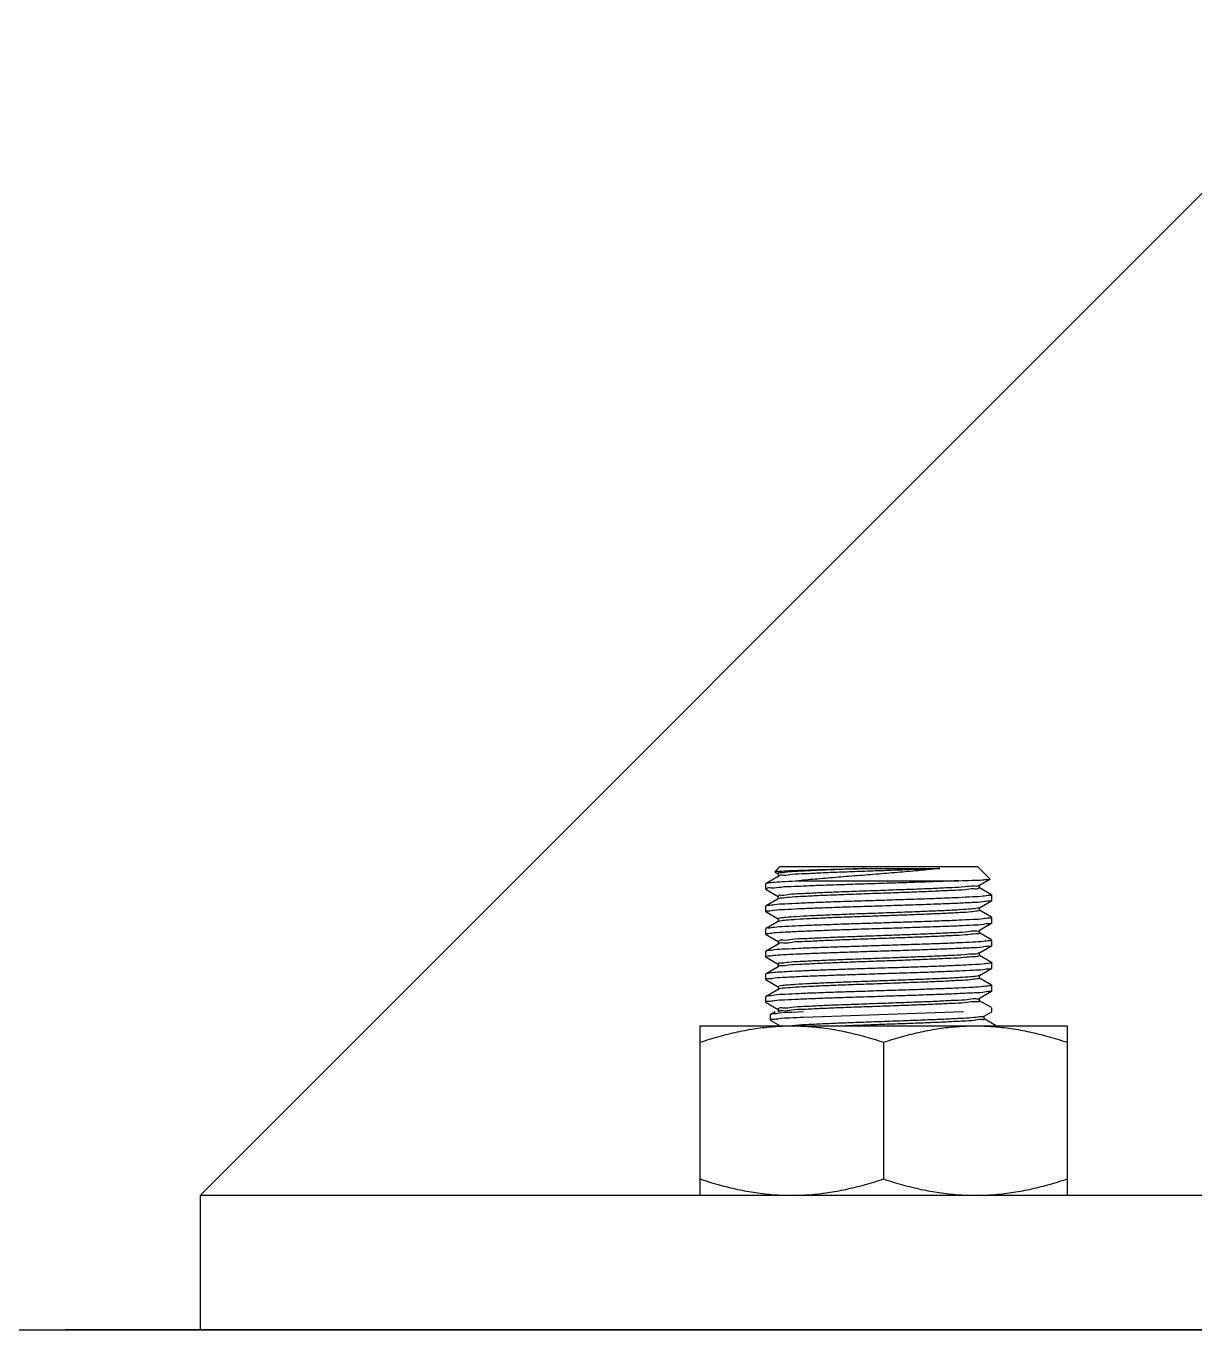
# Model space of a CAD drawing. Extents: x 815029915 to 815825525, y 579155098 to 579748855.
# Drawn here: x 815617570.5 to 815617887.3, y 579334894.3 to 579335247.5 of the extents above; entities that cross this region are included whole.
import ezdxf

# ---------------------------------------------------------------- set-up
doc = ezdxf.new("R2010")
doc.units = 0
doc.header["$LTSCALE"] = 100
doc.header["$MEASUREMENT"] = 0
doc.layers.add('02___PRT_ALL_AXES', color=7, linetype='Continuous')

msp = doc.modelspace()

# ---------------------------------------------------------------- linework, layer by layer
at = {"color": 0}
for p, q in [((815617617.66, 579334930.72), (815618161.21, 579335474.26)), ((815618161.21, 579334930.72), (815617617.66, 579334930.72)), ((815617617.66, 579334930.72), (815617617.66, 579334894.26)), ((815618197.67, 579334894.26), (815617581.2, 579334894.26))]:
    msp.add_line(p, q, dxfattribs=at)
at = {"color": 0, "linetype": 'Continuous'}
for p, q in [((815617774.3, 579335017.13), (815617771.03, 579335015.25)), ((815617774.81, 579335019.78), (815617773.41, 579335018.38)), ((815617773.43, 579335018.35), (815617774.29, 579335017.85)), ((815617774.3, 579335017.87), (815617774.3, 579335017.16)), ((815617774.35, 579335017.16), (815617774.3, 579335017.13)), ((815617774.81, 579335019.78), (815617828.38, 579335019.78)), ((815617797.96, 579335019.27), (815617818.15, 579335019.27)), ((815617828.38, 579335019.78), (815617831.72, 579335016.44)), ((815617770.99, 579335015.19), (815617771.03, 579335015.25)), ((815617770.99, 579335013.66), (815617771.03, 579335013.61)), ((815617771.03, 579335013.61), (815617774.29, 579335011.73)), ((815617779.94, 579335015.96), (815617823.23, 579335015.96)), ((815617828.75, 579335014.8), (815617828.68, 579335014.69)), ((815617828.84, 579335014.75), (815617828.9, 579335014.78)), ((815617828.9, 579335014.78), (815617831.71, 579335016.41)), ((815617828.9, 579335014.04), (815617828.9, 579335014.75)), ((815617832.16, 579335012.18), (815617828.91, 579335014.07)), ((815617831.71, 579335016.41), (815617831.72, 579335016.44)), ((815617774.3, 579335011.01), (815617771.03, 579335009.12)), ((815617774.3, 579335011.75), (815617774.3, 579335011.04)), ((815617774.35, 579335011.04), (815617774.3, 579335011.01)), ((815617774.43, 579335011.14), (815617774.34, 579335011.03)), ((815617828.9, 579335008.66), (815617832.16, 579335010.55)), ((815617832.21, 579335010.6), (815617832.16, 579335010.55)), ((815617771.03, 579335009.12), (815617770.99, 579335009.07)), ((815617770.99, 579335007.54), (815617771.03, 579335007.49)), ((815617771.03, 579335007.49), (815617774.29, 579335005.6)), ((815617828.83, 579335008.64), (815617828.71, 579335008.59)), ((815617828.84, 579335008.63), (815617828.9, 579335008.66)), ((815617828.9, 579335007.92), (815617828.9, 579335008.63)), ((815617832.16, 579335006.06), (815617828.91, 579335007.94)), ((815617771.03, 579335003), (815617770.99, 579335002.95)), ((815617774.3, 579335004.89), (815617771.03, 579335003)), ((815617774.3, 579335005.63), (815617774.3, 579335004.92)), ((815617774.35, 579335004.92), (815617774.3, 579335004.89)), ((815617774.5, 579335004.95), (815617774.37, 579335004.89)), ((815617828.9, 579335002.53), (815617832.16, 579335004.42)), ((815617832.21, 579335004.48), (815617832.16, 579335004.42)), ((815617770.99, 579335001.42), (815617771.03, 579335001.36)), ((815617771.03, 579335001.36), (815617774.29, 579334999.48)), ((815617774.3, 579334999.5), (815617774.3, 579334998.8)), ((815617828.84, 579335002.5), (815617828.9, 579335002.53)), ((815617828.84, 579335002.5), (815617828.85, 579335002.44)), ((815617828.9, 579335001.8), (815617828.9, 579335002.5)), ((815617832.16, 579334999.94), (815617828.91, 579335001.82)), ((815617771.03, 579334996.88), (815617770.99, 579334996.83)), ((815617774.3, 579334998.77), (815617771.03, 579334996.88)), ((815617774.35, 579334998.8), (815617774.3, 579334998.77)), ((815617774.47, 579334998.85), (815617774.45, 579334998.78)), ((815617828.84, 579334996.38), (815617828.9, 579334996.41)), ((815617828.9, 579334996.41), (815617832.16, 579334998.3)), ((815617828.9, 579334995.68), (815617828.9, 579334996.38)), ((815617832.16, 579334993.82), (815617828.91, 579334995.7)), ((815617832.21, 579334998.36), (815617832.16, 579334998.3)), ((815617770.99, 579334995.29), (815617771.03, 579334995.24)), ((815617771.03, 579334995.24), (815617774.29, 579334993.36)), ((815617774.3, 579334992.65), (815617771.03, 579334990.76)), ((815617774.3, 579334993.38), (815617774.3, 579334992.68)), ((815617774.35, 579334992.68), (815617774.3, 579334992.65)), ((815617828.9, 579334990.29), (815617832.16, 579334992.18)), ((815617832.21, 579334992.23), (815617832.16, 579334992.18)), ((815617771.03, 579334990.76), (815617770.99, 579334990.7)), ((815617770.99, 579334989.17), (815617771.03, 579334989.12)), ((815617771.03, 579334989.12), (815617774.29, 579334987.24)), ((815617828.84, 579334990.27), (815617828.72, 579334990.22)), ((815617828.84, 579334990.26), (815617828.9, 579334990.29)), ((815617828.9, 579334989.56), (815617828.9, 579334990.26)), ((815617832.16, 579334987.7), (815617828.91, 579334989.58)), ((815617774.3, 579334986.52), (815617771.03, 579334984.63)), ((815617774.3, 579334987.26), (815617774.3, 579334986.55)), ((815617774.35, 579334986.55), (815617774.3, 579334986.52)), ((815617774.72, 579334986.66), (815617774.38, 579334986.51)), ((815617828.9, 579334984.17), (815617832.16, 579334986.06)), ((815617832.21, 579334986.11), (815617832.16, 579334986.06)), ((815617771.03, 579334984.63), (815617770.99, 579334984.58)), ((815617770.99, 579334983.05), (815617771.03, 579334983)), ((815617771.03, 579334983), (815617774.29, 579334981.11)), ((815617772.18, 579334983.37), (815617772.13, 579334983.34)), ((815617828.84, 579334984.14), (815617828.9, 579334984.17)), ((815617828.9, 579334983.43), (815617828.9, 579334984.14)), ((815617832.16, 579334981.57), (815617828.91, 579334983.46)), ((815617772.31, 579334979.75), (815617772.27, 579334979.7)), ((815617772.31, 579334979.75), (815617772.27, 579334979.7)), ((815617772.27, 579334978.16), (815617772.31, 579334978.11)), ((815617772.27, 579334978.16), (815617772.31, 579334978.11)), ((815617773.54, 579334980.46), (815617772.31, 579334979.75)), ((815617773.54, 579334980.46), (815617772.31, 579334979.75)), ((815617772.31, 579334978.11), (815617774.87, 579334976.63)), ((815617772.31, 579334978.11), (815617774.87, 579334976.63)), ((815617774.3, 579334981.14), (815617774.3, 579334980.43)), ((815617778.01, 579334980.29), (815617777.42, 579334980.27)), ((815617778.01, 579334980.29), (815617777.42, 579334980.27)), ((815617781.23, 579334980.46), (815617778.01, 579334980.29)), ((815617781.23, 579334980.46), (815617778.01, 579334980.29)), ((815617824.51, 579334980.46), (815617781.23, 579334978.93)), ((815617824.51, 579334980.46), (815617781.23, 579334978.93)), ((815617830.12, 579334979.25), (815617830.17, 579334979.28)), ((815617830.12, 579334979.25), (815617830.17, 579334979.28)), ((815617830.17, 579334979.28), (815617832.21, 579334980.46)), ((815617830.17, 579334979.28), (815617832.21, 579334980.46)), ((815617830.17, 579334978.55), (815617830.17, 579334979.25)), ((815617830.17, 579334978.55), (815617830.17, 579334979.25)), ((815617833.44, 579334976.69), (815617830.19, 579334978.57)), ((815617833.44, 579334976.69), (815617830.19, 579334978.57)), ((815613665.43, 579334894.26), (815618197.67, 579334894.26))]:
    msp.add_line(p, q, dxfattribs=at)
for points, start_tangent, end_tangent in [([(815617773.41, 579335018.38), (815617774.12, 579335018.51), (815617775.96, 579335018.63), (815617778.86, 579335018.76), (815617782.66, 579335018.89), (815617787.28, 579335019.02), (815617792.48, 579335019.14), (815617797.96, 579335019.27)], (0.707102, 0.707111), (0.999741, 0.022759)), ([(815617797.96, 579335019.27), (815617792.64, 579335019.07), (815617787.68, 579335018.88), (815617783.29, 579335018.68), (815617779.62, 579335018.49), (815617776.84, 579335018.29), (815617775.04, 579335018.1), (815617774.32, 579335017.9), (815617774.33, 579335017.89)], (-0.999352, -0.035994), (0.626426, -0.779481)), ([(815617818.15, 579335019.27), (815617813.25, 579335019.06), (815617807.82, 579335018.86), (815617802.13, 579335018.65), (815617796.41, 579335018.45), (815617790.92, 579335018.24), (815617785.9, 579335018.04), (815617781.57, 579335017.83), (815617778.14, 579335017.63), (815617775.74, 579335017.42), (815617774.48, 579335017.22), (815617774.45, 579335017.13)], (-0.998994, -0.044847), (-0.3027, -0.953086)), ([(815617818.15, 579335019.27), (815617813.48, 579335018.79), (815617808.08, 579335018.3), (815617802.3, 579335017.82), (815617796.44, 579335017.36), (815617790.59, 579335016.89), (815617784.98, 579335016.42), (815617779.94, 579335015.96)], (-0.993618, -0.112801), (-0.995127, -0.098603)), ([(815617771.04, 579335015.24), (815617771.57, 579335015.38), (815617773.31, 579335015.57), (815617776.14, 579335015.76), (815617779.94, 579335015.96)], (0.884368, 0.466791), (0.998987, 0.044991)), ([(815617823.23, 579335015.96), (815617818.41, 579335015.76), (815617812.89, 579335015.56), (815617806.9, 579335015.36), (815617800.7, 579335015.16), (815617794.53, 579335014.96), (815617788.65, 579335014.77), (815617783.31, 579335014.57), (815617778.73, 579335014.37), (815617775.08, 579335014.17), (815617772.54, 579335013.97), (815617771.19, 579335013.77), (815617771.12, 579335013.62)], (-0.998989, -0.04495), (-0.304567, -0.952491)), ([(815617828.68, 579335014.69), (815617827.36, 579335014.48), (815617824.89, 579335014.27), (815617821.38, 579335014.07), (815617816.98, 579335013.86), (815617811.89, 579335013.65), (815617806.34, 579335013.45), (815617800.58, 579335013.24), (815617794.86, 579335013.04), (815617789.45, 579335012.83), (815617784.58, 579335012.62), (815617780.47, 579335012.42), (815617777.31, 579335012.21), (815617775.23, 579335012), (815617774.34, 579335011.8), (815617774.35, 579335011.78)], (-0.621634, -0.783308), (0.628386, -0.777902)), ([(815617828.78, 579335014.09), (815617828.68, 579335013.92), (815617827.36, 579335013.72), (815617824.89, 579335013.51), (815617821.38, 579335013.3), (815617816.98, 579335013.1), (815617811.89, 579335012.89), (815617806.34, 579335012.68), (815617800.58, 579335012.48), (815617794.86, 579335012.27), (815617789.45, 579335012.06), (815617784.58, 579335011.86), (815617780.47, 579335011.65), (815617777.31, 579335011.44), (815617775.23, 579335011.24), (815617774.43, 579335011.14)], (-0.345177, -0.938538), (-0.94902, -0.315215)), ([(815617823.23, 579335015.96), (815617826.94, 579335016.08), (815617829.65, 579335016.2), (815617831.26, 579335016.32), (815617831.74, 579335016.43)], (0.999576, 0.029101), (-0.572034, 0.82023)), ([(815617832.19, 579335010.53), (815617831.62, 579335010.41), (815617829.82, 579335010.21), (815617826.9, 579335010.02), (815617823.05, 579335009.83), (815617818.43, 579335009.64), (815617813.05, 579335009.44), (815617807.2, 579335009.25), (815617801.24, 579335009.06), (815617795.35, 579335008.87), (815617789.67, 579335008.68), (815617784.39, 579335008.49), (815617779.81, 579335008.3), (815617776.06, 579335008.11), (815617773.27, 579335007.92), (815617771.56, 579335007.73), (815617770.99, 579335007.55)], (-0.43573, -0.900078), (-0.051676, -0.998664)), ([(815617832.21, 579335012.12), (815617831.62, 579335011.94), (815617829.88, 579335011.75), (815617827.05, 579335011.56), (815617823.24, 579335011.37), (815617818.6, 579335011.17), (815617813.31, 579335010.98), (815617807.57, 579335010.79), (815617801.6, 579335010.6), (815617795.63, 579335010.41), (815617789.88, 579335010.22), (815617784.59, 579335010.03), (815617779.95, 579335009.83), (815617776.15, 579335009.64), (815617773.32, 579335009.45), (815617771.58, 579335009.26), (815617771, 579335009.14)], (-0.050562, -0.998721), (-0.439744, -0.898123)), ([(815617832.21, 579335012.13), (815617832.21, 579335012.12)], (0, -1), (-0.050563, -0.998721)), ([(815617770.99, 579335007.55), (815617770.99, 579335007.54)], (-0.051676, -0.998664), (0, -1)), ([(815617828.71, 579335008.59), (815617828.35, 579335008.49), (815617826.62, 579335008.29), (815617823.76, 579335008.08), (815617819.91, 579335007.87), (815617815.25, 579335007.67), (815617809.97, 579335007.46), (815617804.32, 579335007.25), (815617798.54, 579335007.05), (815617792.9, 579335006.84), (815617787.66, 579335006.63), (815617783.03, 579335006.43), (815617779.24, 579335006.22), (815617776.45, 579335006.01), (815617774.78, 579335005.81), (815617774.32, 579335005.61)], (-0.94381, -0.330487), (-0.61327, -0.789874)), ([(815617828.89, 579335007.92), (815617828.35, 579335007.73), (815617826.62, 579335007.52), (815617823.76, 579335007.31), (815617819.91, 579335007.11), (815617815.25, 579335006.9), (815617809.97, 579335006.69), (815617804.32, 579335006.49), (815617798.54, 579335006.28), (815617792.9, 579335006.08), (815617787.66, 579335005.87), (815617783.03, 579335005.66), (815617779.24, 579335005.46), (815617776.45, 579335005.25), (815617774.78, 579335005.04), (815617774.5, 579335004.95)], (-0.481675, -0.87635), (-0.930204, -0.367043)), ([(815617832.19, 579335004.41), (815617831.63, 579335004.29), (815617829.92, 579335004.1), (815617827.15, 579335003.91), (815617823.41, 579335003.72), (815617818.84, 579335003.53), (815617813.55, 579335003.34), (815617807.86, 579335003.15), (815617801.98, 579335002.96), (815617796.02, 579335002.77), (815617790.16, 579335002.57), (815617784.76, 579335002.38), (815617780.12, 579335002.19), (815617776.29, 579335002), (815617773.37, 579335001.8), (815617771.58, 579335001.61), (815617770.99, 579335001.43)], (-0.449883, -0.893087), (-0.050246, -0.998737)), ([(815617832.21, 579335006), (815617831.62, 579335005.82), (815617829.88, 579335005.63), (815617827.05, 579335005.43), (815617823.24, 579335005.24), (815617818.6, 579335005.05), (815617813.31, 579335004.86), (815617807.57, 579335004.67), (815617801.6, 579335004.48), (815617795.63, 579335004.29), (815617789.88, 579335004.1), (815617784.59, 579335003.9), (815617779.95, 579335003.71), (815617776.15, 579335003.52), (815617773.32, 579335003.33), (815617771.58, 579335003.14), (815617771, 579335003.02)], (-0.050562, -0.998721), (-0.439744, -0.898123)), ([(815617832.21, 579335006.01), (815617832.21, 579335006)], (0, -1), (-0.050563, -0.998721)), ([(815617770.99, 579335001.43), (815617770.99, 579335001.42)], (-0.050245, -0.998737), (0, -1)), ([(815617832.21, 579334999.88), (815617831.62, 579334999.69), (815617829.88, 579334999.5), (815617827.05, 579334999.31), (815617823.24, 579334999.12), (815617818.6, 579334998.93), (815617813.31, 579334998.74), (815617807.57, 579334998.55), (815617801.6, 579334998.36), (815617795.63, 579334998.16), (815617789.88, 579334997.97), (815617784.59, 579334997.78), (815617779.95, 579334997.59), (815617776.15, 579334997.4), (815617773.32, 579334997.21), (815617771.58, 579334997.02), (815617771, 579334996.89)], (-0.050562, -0.998721), (-0.439744, -0.898123)), ([(815617828.85, 579335002.44), (815617827.87, 579335002.3), (815617825.73, 579335002.09), (815617822.51, 579335001.88), (815617818.35, 579335001.68), (815617813.44, 579335001.47), (815617808, 579335001.26), (815617802.28, 579335001.06), (815617796.52, 579335000.85), (815617791, 579335000.65), (815617785.94, 579335000.44), (815617781.59, 579335000.23), (815617778.13, 579335000.03), (815617775.72, 579334999.82), (815617774.47, 579334999.61), (815617774.44, 579334999.49)], (-0.394986, -0.918687), (-0.127461, -0.991844)), ([(815617828.83, 579335001.75), (815617828.84, 579335001.74), (815617827.87, 579335001.53), (815617825.73, 579335001.33), (815617822.51, 579335001.12), (815617818.35, 579335000.91), (815617813.44, 579335000.71), (815617808, 579335000.5), (815617802.28, 579335000.29), (815617796.52, 579335000.09), (815617791, 579334999.88), (815617785.94, 579334999.67), (815617781.59, 579334999.47), (815617778.13, 579334999.26), (815617775.72, 579334999.05), (815617774.47, 579334998.85)], (0.580286, -0.814412), (-0.375024, -0.927015)), ([(815617832.21, 579334999.89), (815617832.21, 579334999.88)], (0, -1), (-0.050563, -0.998721)), ([(815617793.68, 579334996.57), (815617788.31, 579334996.39), (815617783.37, 579334996.2), (815617779.12, 579334996.02), (815617775.65, 579334995.84), (815617773.09, 579334995.66), (815617771.52, 579334995.48), (815617770.99, 579334995.3)], (-0.999457, -0.032936), (-0.056644, -0.998394)), ([(815617832.2, 579334998.29), (815617831.58, 579334998.16), (815617829.66, 579334997.96), (815617826.55, 579334997.75), (815617822.48, 579334997.56), (815617817.59, 579334997.36), (815617811.95, 579334997.16), (815617805.88, 579334996.96), (815617799.73, 579334996.77), (815617793.68, 579334996.57)], (-0.402552, -0.915397), (-0.999457, -0.032936)), ([(815617828.77, 579334996.44), (815617828.64, 579334996.31), (815617827.25, 579334996.1), (815617824.71, 579334995.9), (815617821.14, 579334995.69), (815617816.69, 579334995.48), (815617811.57, 579334995.28), (815617806, 579334995.07), (815617800.24, 579334994.86), (815617794.53, 579334994.66)], (-0.623148, -0.782104), (-0.999318, -0.036929)), ([(815617828.81, 579334995.73), (815617828.64, 579334995.54), (815617827.25, 579334995.34), (815617824.71, 579334995.13), (815617821.14, 579334994.92), (815617816.69, 579334994.72), (815617811.57, 579334994.51), (815617806, 579334994.3), (815617800.24, 579334994.1), (815617794.53, 579334993.89)], (-0.491794, -0.870711), (-0.999318, -0.036929)), ([(815617770.99, 579334995.3), (815617770.99, 579334995.29)], (-0.056644, -0.998394), (0, -1)), ([(815617832.19, 579334992.16), (815617831.63, 579334992.04), (815617829.92, 579334991.85), (815617827.15, 579334991.67), (815617823.41, 579334991.48), (815617818.83, 579334991.29), (815617813.54, 579334991.09), (815617807.86, 579334990.9), (815617801.97, 579334990.72), (815617796.01, 579334990.52), (815617790.16, 579334990.33), (815617784.77, 579334990.14), (815617780.13, 579334989.95), (815617776.29, 579334989.75), (815617773.37, 579334989.56), (815617771.58, 579334989.36), (815617770.99, 579334989.18)], (-0.44984, -0.893109), (-0.050197, -0.998739)), ([(815617794.53, 579334994.66), (815617789.15, 579334994.45), (815617784.31, 579334994.24), (815617780.26, 579334994.04), (815617777.15, 579334993.83), (815617775.15, 579334993.62), (815617774.32, 579334993.42), (815617774.33, 579334993.41)], (-0.999318, -0.036929), (0.642637, -0.766171)), ([(815617794.53, 579334993.89), (815617789.15, 579334993.69), (815617784.31, 579334993.48), (815617780.26, 579334993.27), (815617777.15, 579334993.07), (815617775.15, 579334992.86), (815617774.33, 579334992.7)], (-0.999318, -0.036929), (-0.631336, -0.77551)), ([(815617832.21, 579334993.75), (815617831.7, 579334993.59), (815617830.18, 579334993.41), (815617827.7, 579334993.23), (815617824.35, 579334993.05), (815617820.23, 579334992.87), (815617815.5, 579334992.69), (815617810.29, 579334992.51), (815617804.8, 579334992.34), (815617799.2, 579334992.16), (815617793.68, 579334991.98)], (-0.05872, -0.998275), (-0.999457, -0.032936)), ([(815617832.21, 579334993.76), (815617832.21, 579334993.75)], (0, -1), (-0.05872, -0.998275)), ([(815617770.99, 579334989.18), (815617770.99, 579334989.17)], (-0.050198, -0.998739), (0, -1)), ([(815617793.68, 579334991.98), (815617788.97, 579334991.82), (815617784.59, 579334991.66), (815617780.67, 579334991.5), (815617777.31, 579334991.34), (815617774.6, 579334991.18), (815617772.61, 579334991.02), (815617771.4, 579334990.86), (815617771.01, 579334990.77)], (-0.999457, -0.032936), (-0.630908, -0.775858)), ([(815617828.72, 579334990.22), (815617828.28, 579334990.11), (815617826.48, 579334989.91), (815617823.56, 579334989.7), (815617819.66, 579334989.49), (815617814.95, 579334989.29), (815617809.64, 579334989.08), (815617803.98, 579334988.88), (815617798.2, 579334988.67), (815617792.58, 579334988.46), (815617787.36, 579334988.26), (815617782.78, 579334988.05), (815617779.04, 579334987.84), (815617776.31, 579334987.64), (815617774.72, 579334987.43), (815617774.33, 579334987.24)], (-0.952949, -0.303131), (-0.642644, -0.766165)), ([(815617828.9, 579334989.56), (815617828.28, 579334989.35), (815617826.48, 579334989.14), (815617823.56, 579334988.94), (815617819.66, 579334988.73), (815617814.95, 579334988.52), (815617809.64, 579334988.32), (815617803.98, 579334988.11), (815617798.2, 579334987.9), (815617792.58, 579334987.7), (815617787.36, 579334987.49), (815617782.78, 579334987.28), (815617779.04, 579334987.08), (815617776.31, 579334986.87), (815617774.72, 579334986.66)], (0.000602, -1), (-0.941401, -0.337289)), ([(815617832.19, 579334986.04), (815617831.62, 579334985.92), (815617829.82, 579334985.72), (815617826.89, 579334985.53), (815617823.04, 579334985.34), (815617818.42, 579334985.15), (815617813.06, 579334984.96), (815617807.22, 579334984.76), (815617801.26, 579334984.57), (815617795.36, 579334984.38), (815617789.69, 579334984.19), (815617784.41, 579334984), (815617779.82, 579334983.81), (815617776.07, 579334983.62), (815617773.27, 579334983.43), (815617771.56, 579334983.24), (815617770.99, 579334983.06)], (-0.434968, -0.900446), (-0.051681, -0.998664)), ([(815617832.21, 579334987.63), (815617831.62, 579334987.45), (815617829.88, 579334987.26), (815617827.05, 579334987.07), (815617823.24, 579334986.88), (815617818.6, 579334986.69), (815617813.31, 579334986.49), (815617807.57, 579334986.3), (815617801.6, 579334986.11), (815617795.63, 579334985.92), (815617789.88, 579334985.73), (815617784.59, 579334985.54), (815617779.95, 579334985.35), (815617776.15, 579334985.16), (815617773.32, 579334984.96), (815617771.58, 579334984.77), (815617771, 579334984.65)], (-0.050562, -0.998721), (-0.439744, -0.898123)), ([(815617832.21, 579334987.64), (815617832.21, 579334987.63)], (0, -1), (-0.050563, -0.998721)), ([(815617770.99, 579334983.06), (815617770.99, 579334983.05)], (-0.05168, -0.998664), (0, -1)), ([(815617772.27, 579334983.41), (815617772.26, 579334983.37)], (-0.066981, -0.997754), (0.029353, -0.999569)), ([(815617828.81, 579334984.15), (815617828.82, 579334984.13), (815617827.78, 579334983.92), (815617825.57, 579334983.71), (815617822.29, 579334983.51), (815617818.08, 579334983.3), (815617813.13, 579334983.09), (815617807.67, 579334982.89), (815617801.94, 579334982.68), (815617796.19, 579334982.47), (815617790.68, 579334982.27), (815617785.66, 579334982.06), (815617781.36, 579334981.85), (815617777.96, 579334981.65), (815617775.62, 579334981.44), (815617774.44, 579334981.23), (815617774.44, 579334981.16)], (0.496134, -0.868246), (0.127882, -0.991789)), ([(815617828.81, 579334983.38), (815617828.82, 579334983.36), (815617827.78, 579334983.15), (815617825.57, 579334982.95), (815617822.29, 579334982.74), (815617818.08, 579334982.53), (815617813.13, 579334982.33), (815617807.67, 579334982.12), (815617801.94, 579334981.91), (815617796.19, 579334981.71), (815617790.68, 579334981.5), (815617785.66, 579334981.3), (815617781.36, 579334981.09), (815617777.96, 579334980.88), (815617775.62, 579334980.68), (815617774.44, 579334980.47)], (0.491601, -0.870821), (-0.066981, -0.997754)), ([(815617828.81, 579334984.15), (815617828.82, 579334984.13)], (0.496134, -0.868246), (0.397054, -0.917795)), ([(815617832.21, 579334981.52), (815617832.21, 579334981.51)], (0, -1), (-0.050563, -0.998721)), ([(815617781.23, 579334978.93), (815617777.46, 579334978.74), (815617774.6, 579334978.55), (815617772.84, 579334978.35), (815617772.27, 579334978.17)], (-0.998988, -0.044971), (-0.051362, -0.99868)), ([(815617781.23, 579334978.93), (815617777.46, 579334978.74), (815617774.6, 579334978.55), (815617772.84, 579334978.35), (815617772.27, 579334978.17)], (-0.998988, -0.044971), (-0.051362, -0.99868)), ([(815617772.27, 579334978.17), (815617772.27, 579334978.16)], (-0.051362, -0.99868), (0, -1)), ([(815617772.27, 579334978.17), (815617772.27, 579334978.16)], (-0.051362, -0.99868), (0, -1)), ([(815617777.42, 579334980.27), (815617774.6, 579334980.08), (815617772.85, 579334979.89), (815617772.28, 579334979.76)], (-0.999186, -0.040352), (-0.439744, -0.898123)), ([(815617777.42, 579334980.27), (815617774.6, 579334980.08), (815617772.85, 579334979.89), (815617772.28, 579334979.76)], (-0.999186, -0.040352), (-0.439744, -0.898123)), ([(815617830.13, 579334979.23), (815617829.41, 579334979.08), (815617827.47, 579334978.88), (815617824.43, 579334978.67), (815617820.42, 579334978.46), (815617815.63, 579334978.26), (815617810.27, 579334978.05), (815617804.58, 579334977.84), (815617798.81, 579334977.64), (815617793.22, 579334977.43), (815617788.07, 579334977.22), (815617783.57, 579334977.02)], (-0.843569, -0.537021), (-0.998728, -0.050418)), ([(815617830.13, 579334979.23), (815617829.41, 579334979.08), (815617827.47, 579334978.88), (815617824.43, 579334978.67), (815617820.42, 579334978.46), (815617815.63, 579334978.26), (815617810.27, 579334978.05), (815617804.58, 579334977.84), (815617798.81, 579334977.64), (815617793.22, 579334977.43), (815617788.07, 579334977.22), (815617783.57, 579334977.02)], (-0.843569, -0.537021), (-0.998728, -0.050418)), ([(815617830.16, 579334978.54), (815617830.16, 579334978.52), (815617829.41, 579334978.32), (815617827.47, 579334978.11), (815617824.43, 579334977.9), (815617820.42, 579334977.7), (815617815.63, 579334977.49), (815617810.27, 579334977.28), (815617804.58, 579334977.08), (815617798.81, 579334976.87), (815617793.22, 579334976.66), (815617792.46, 579334976.64)], (0.613375, -0.789791), (-0.999256, -0.038578)), ([(815617830.16, 579334978.54), (815617830.16, 579334978.52), (815617829.41, 579334978.32), (815617827.47, 579334978.11), (815617824.43, 579334977.9), (815617820.42, 579334977.7), (815617815.63, 579334977.49), (815617810.27, 579334977.28), (815617804.58, 579334977.08), (815617798.81, 579334976.87), (815617793.22, 579334976.66), (815617792.46, 579334976.64)], (0.613375, -0.789791), (-0.999256, -0.038578)), ([(815617783.57, 579334977.02), (815617779.95, 579334976.81), (815617778.01, 579334976.61)], (-0.998728, -0.050418), (-0.998589, -0.053106)), ([(815617783.57, 579334977.02), (815617779.95, 579334976.81), (815617778.01, 579334976.61)], (-0.998728, -0.050418), (-0.998589, -0.053106))]:
    msp.add_spline(points, degree=3, dxfattribs=dict(at, start_tangent=start_tangent, end_tangent=end_tangent))
at = {"layer": '02___PRT_ALL_AXES', "color": 0, "linetype": 'Continuous'}
for p, q in [((815617770.99, 579335013.66), (815617770.99, 579335015.19)), ((815617832.21, 579335010.6), (815617832.21, 579335012.13)), ((815617770.99, 579335007.54), (815617770.99, 579335009.07)), ((815617770.99, 579335001.42), (815617770.99, 579335002.95)), ((815617832.21, 579335004.48), (815617832.21, 579335006.01)), ((815617832.21, 579334998.36), (815617832.21, 579334999.89)), ((815617770.99, 579334995.29), (815617770.99, 579334996.83)), ((815617832.21, 579334992.23), (815617832.21, 579334993.76)), ((815617770.99, 579334989.17), (815617770.99, 579334990.7)), ((815617832.21, 579334986.11), (815617832.21, 579334987.64)), ((815617770.99, 579334983.05), (815617770.99, 579334984.58)), ((815617832.21, 579334980.46), (815617832.21, 579334981.52)), ((815617772.27, 579334978.16), (815617772.27, 579334979.7)), ((815617772.27, 579334978.16), (815617772.27, 579334979.7)), ((815617753.13, 579334976.63), (815617753.13, 579334930.72)), ((815617753.13, 579334976.63), (815617852.62, 579334976.63)), ((815617753.13, 579334976.63), (815617852.62, 579334976.63)), ((815617852.62, 579334976.63), (815617852.62, 579334930.72)), ((815617802.88, 579334972.19), (815617802.88, 579334935.16)), ((815617852.62, 579334930.72), (815617753.13, 579334930.72))]:
    msp.add_line(p, q, dxfattribs=at)
for points, start_tangent, end_tangent in [([(815617753.13, 579334972.19), (815617758.32, 579334973.78), (815617763.32, 579334975.01), (815617768.24, 579334975.91), (815617773.12, 579334976.45), (815617778, 579334976.63)], (0.948683, 0.316228), (1, 0.000001)), ([(815617753.13, 579334972.19), (815617758.32, 579334973.78), (815617763.32, 579334975.01), (815617768.24, 579334975.91), (815617773.12, 579334976.45), (815617778, 579334976.63)], (0.948683, 0.316228), (1, 0.000001)), ([(815617778, 579334976.63), (815617782.89, 579334976.45), (815617787.77, 579334975.91), (815617792.69, 579334975.01), (815617797.69, 579334973.78), (815617802.88, 579334972.19)], (1, 0), (0.948683, -0.316228)), ([(815617778, 579334976.63), (815617782.89, 579334976.45), (815617787.77, 579334975.91), (815617792.69, 579334975.01), (815617797.69, 579334973.78), (815617802.88, 579334972.19)], (1, 0), (0.948683, -0.316228)), ([(815617802.88, 579334972.19), (815617808.06, 579334973.78), (815617813.07, 579334975.01), (815617817.98, 579334975.91), (815617822.87, 579334976.45), (815617827.75, 579334976.63)], (0.948683, 0.316228), (1, 0.000001)), ([(815617802.88, 579334972.19), (815617808.06, 579334973.78), (815617813.07, 579334975.01), (815617817.98, 579334975.91), (815617822.87, 579334976.45), (815617827.75, 579334976.63)], (0.948683, 0.316228), (1, 0.000001)), ([(815617827.75, 579334976.63), (815617832.63, 579334976.45), (815617837.51, 579334975.91), (815617842.43, 579334975.01), (815617847.43, 579334973.78), (815617852.62, 579334972.19)], (1, 0), (0.948683, -0.316228)), ([(815617827.75, 579334976.63), (815617832.63, 579334976.45), (815617837.51, 579334975.91), (815617842.43, 579334975.01), (815617847.43, 579334973.78), (815617852.62, 579334972.19)], (1, 0), (0.948683, -0.316228)), ([(815617753.13, 579334935.16), (815617758.32, 579334933.57), (815617763.32, 579334932.34), (815617768.24, 579334931.45), (815617773.12, 579334930.9), (815617778, 579334930.72)], (0.948683, -0.316228), (1, -0.000001)), ([(815617778, 579334930.72), (815617782.89, 579334930.9), (815617787.77, 579334931.45), (815617792.69, 579334932.34), (815617797.69, 579334933.57), (815617802.88, 579334935.16)], (1, 0), (0.948683, 0.316228)), ([(815617802.88, 579334935.16), (815617808.06, 579334933.57), (815617813.07, 579334932.34), (815617817.98, 579334931.45), (815617822.87, 579334930.9), (815617827.75, 579334930.72)], (0.948683, -0.316228), (1, -0.000001)), ([(815617827.75, 579334930.72), (815617832.63, 579334930.9), (815617837.51, 579334931.45), (815617842.43, 579334932.34), (815617847.43, 579334933.57), (815617852.62, 579334935.16)], (1, 0), (0.948683, 0.316228))]:
    msp.add_spline(points, degree=3, dxfattribs=dict(at, start_tangent=start_tangent, end_tangent=end_tangent))

doc.saveas('drawing.dxf')
